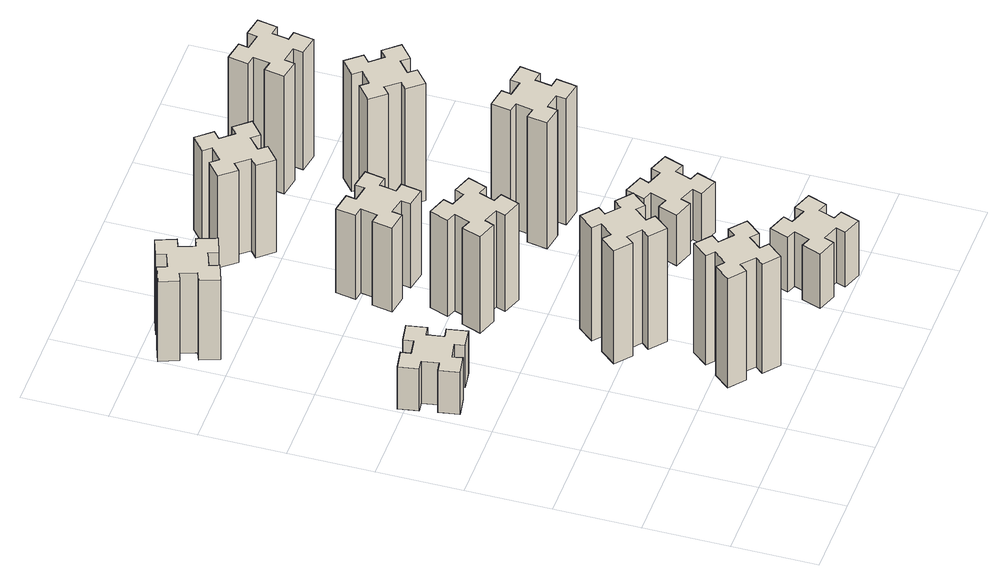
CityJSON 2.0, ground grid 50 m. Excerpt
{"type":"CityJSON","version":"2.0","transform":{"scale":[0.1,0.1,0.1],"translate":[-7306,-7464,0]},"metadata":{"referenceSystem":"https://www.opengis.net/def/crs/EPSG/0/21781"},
"CityObjects":{
"building1":{"type":"Building","attributes":{"class":"1000","function":"1000","usage":"1000","yearOfConstruction":2016,"roofType":"1000","measuredHeight":30,"storeysAboveGround":30,"storeysBelowGround":0},"geometry":[{"type":"Solid","lod":"1","boundaries":[[[[0,1,2,3,4,5,6,7,8,9,10,11,12,13,14,15,16,17,18,19]],[[17,16,20,21]],[[16,15,22,20]],[[15,14,23,22]],[[14,13,24,23]],[[13,12,25,24]],[[12,11,26,25]],[[11,10,27,26]],[[10,9,28,27]],[[9,8,29,28]],[[8,7,30,29]],[[7,6,31,30]],[[6,5,32,31]],[[5,4,33,32]],[[4,3,34,33]],[[3,2,35,34]],[[2,1,36,35]],[[1,0,37,36]],[[0,19,38,37]],[[19,18,39,38]],[[18,17,21,39]],[[24,25,26,27,28,29,30,31,32,33,34,35,36,37,38,39,21,20,22,23]]]]}]},
"building2":{"type":"Building","attributes":{"class":"1000","function":"1000","usage":"1000","yearOfConstruction":2016,"roofType":"1000","measuredHeight":78,"storeysAboveGround":30,"storeysBelowGround":0},"geometry":[{"type":"Solid","lod":"1","boundaries":[[[[40,41,42,43,44,45,46,47,48,49,50,51,52,53,54,55,56,57,58,59]],[[57,56,60,61]],[[56,55,62,60]],[[55,54,63,62]],[[54,53,64,63]],[[53,52,65,64]],[[52,51,66,65]],[[51,50,67,66]],[[50,49,68,67]],[[49,48,69,68]],[[48,47,70,69]],[[47,46,71,70]],[[46,45,72,71]],[[45,44,73,72]],[[44,43,74,73]],[[43,42,75,74]],[[42,41,76,75]],[[41,40,77,76]],[[40,59,78,77]],[[59,58,79,78]],[[58,57,61,79]],[[64,65,66,67,68,69,70,71,72,73,74,75,76,77,78,79,61,60,62,63]]]]}]},
"building3":{"type":"Building","attributes":{"class":"1000","function":"1000","usage":"1000","yearOfConstruction":2016,"roofType":"1000","measuredHeight":57,"storeysAboveGround":30,"storeysBelowGround":0},"geometry":[{"type":"Solid","lod":"1","boundaries":[[[[80,81,82,83,84,85,86,87,88,89,90,91,92,93,94,95,96,97,98,99]],[[97,96,100,101]],[[96,95,102,100]],[[95,94,103,102]],[[94,93,104,103]],[[93,92,105,104]],[[92,91,106,105]],[[91,90,107,106]],[[90,89,108,107]],[[89,88,109,108]],[[88,87,110,109]],[[87,86,111,110]],[[86,85,112,111]],[[85,84,113,112]],[[84,83,114,113]],[[83,82,115,114]],[[82,81,116,115]],[[81,80,117,116]],[[80,99,118,117]],[[99,98,119,118]],[[98,97,101,119]],[[104,105,106,107,108,109,110,111,112,113,114,115,116,117,118,119,101,100,102,103]]]]}]},
"building4":{"type":"Building","attributes":{"class":"1000","function":"1000","usage":"1000","yearOfConstruction":2016,"roofType":"1000","measuredHeight":81,"storeysAboveGround":30,"storeysBelowGround":0},"geometry":[{"type":"Solid","lod":"1","boundaries":[[[[120,121,122,123,124,125,126,127,128,129,130,131,132,133,134,135,136,137,138,139]],[[137,136,140,141]],[[136,135,142,140]],[[135,134,143,142]],[[134,133,144,143]],[[133,132,145,144]],[[132,131,146,145]],[[131,130,147,146]],[[130,129,148,147]],[[129,128,149,148]],[[128,127,150,149]],[[127,126,151,150]],[[126,125,152,151]],[[125,124,153,152]],[[124,123,154,153]],[[123,122,155,154]],[[122,121,156,155]],[[121,120,157,156]],[[120,139,158,157]],[[139,138,159,158]],[[138,137,141,159]],[[144,145,146,147,148,149,150,151,152,153,154,155,156,157,158,159,141,140,142,143]]]]}]},
"building5":{"type":"Building","attributes":{"class":"1000","function":"1000","usage":"1000","yearOfConstruction":2016,"roofType":"1000","measuredHeight":69,"storeysAboveGround":30,"storeysBelowGround":0},"geometry":[{"type":"Solid","lod":"1","boundaries":[[[[160,161,162,163,164,165,166,167,168,169,170,171,172,173,174,175,176,177,178,179]],[[177,176,180,181]],[[176,175,182,180]],[[175,174,183,182]],[[174,173,184,183]],[[173,172,185,184]],[[172,171,186,185]],[[171,170,187,186]],[[170,169,188,187]],[[169,168,189,188]],[[168,167,190,189]],[[167,166,191,190]],[[166,165,192,191]],[[165,164,193,192]],[[164,163,194,193]],[[163,162,195,194]],[[162,161,196,195]],[[161,160,197,196]],[[160,179,198,197]],[[179,178,199,198]],[[178,177,181,199]],[[184,185,186,187,188,189,190,191,192,193,194,195,196,197,198,199,181,180,182,183]]]]}]},
"building6":{"type":"Building","attributes":{"class":"1000","function":"1000","usage":"1000","yearOfConstruction":2016,"roofType":"1000","measuredHeight":60,"storeysAboveGround":30,"storeysBelowGround":0},"geometry":[{"type":"Solid","lod":"1","boundaries":[[[[200,201,202,203,204,205,206,207,208,209,210,211,212,213,214,215,216,217,218,219]],[[217,216,220,221]],[[216,215,222,220]],[[215,214,223,222]],[[214,213,224,223]],[[213,212,225,224]],[[212,211,226,225]],[[211,210,227,226]],[[210,209,228,227]],[[209,208,229,228]],[[208,207,230,229]],[[207,206,231,230]],[[206,205,232,231]],[[205,204,233,232]],[[204,203,234,233]],[[203,202,235,234]],[[202,201,236,235]],[[201,200,237,236]],[[200,219,238,237]],[[219,218,239,238]],[[218,217,221,239]],[[224,225,226,227,228,229,230,231,232,233,234,235,236,237,238,239,221,220,222,223]]]]}]},
"building7":{"type":"Building","attributes":{"class":"1000","function":"1000","usage":"1000","yearOfConstruction":2016,"roofType":"1000","measuredHeight":39,"storeysAboveGround":30,"storeysBelowGround":0},"geometry":[{"type":"Solid","lod":"1","boundaries":[[[[240,241,242,243,244,245,246,247,248,249,250,251,252,253,254,255,256,257,258,259]],[[257,256,260,261]],[[256,255,262,260]],[[255,254,263,262]],[[254,253,264,263]],[[253,252,265,264]],[[252,251,266,265]],[[251,250,267,266]],[[250,249,268,267]],[[249,248,269,268]],[[248,247,270,269]],[[247,246,271,270]],[[246,245,272,271]],[[245,244,273,272]],[[244,243,274,273]],[[243,242,275,274]],[[242,241,276,275]],[[241,240,277,276]],[[240,259,278,277]],[[259,258,279,278]],[[258,257,261,279]],[[264,265,266,267,268,269,270,271,272,273,274,275,276,277,278,279,261,260,262,263]]]]}]},
"building8":{"type":"Building","attributes":{"class":"1000","function":"1000","usage":"1000","yearOfConstruction":2016,"roofType":"1000","measuredHeight":66,"storeysAboveGround":30,"storeysBelowGround":0},"geometry":[{"type":"Solid","lod":"1","boundaries":[[[[280,281,282,283,284,285,286,287,288,289,290,291,292,293,294,295,296,297,298,299]],[[297,296,300,301]],[[296,295,302,300]],[[295,294,303,302]],[[294,293,304,303]],[[293,292,305,304]],[[292,291,306,305]],[[291,290,307,306]],[[290,289,308,307]],[[289,288,309,308]],[[288,287,310,309]],[[287,286,311,310]],[[286,285,312,311]],[[285,284,313,312]],[[284,283,314,313]],[[283,282,315,314]],[[282,281,316,315]],[[281,280,317,316]],[[280,299,318,317]],[[299,298,319,318]],[[298,297,301,319]],[[304,305,306,307,308,309,310,311,312,313,314,315,316,317,318,319,301,300,302,303]]]]}]},
"building9":{"type":"Building","attributes":{"class":"1000","function":"1000","usage":"1000","yearOfConstruction":2016,"roofType":"1000","measuredHeight":36,"storeysAboveGround":30,"storeysBelowGround":0},"geometry":[{"type":"Solid","lod":"1","boundaries":[[[[320,321,322,323,324,325,326,327,328,329,330,331,332,333,334,335,336,337,338,339]],[[337,336,340,341]],[[336,335,342,340]],[[335,334,343,342]],[[334,333,344,343]],[[333,332,345,344]],[[332,331,346,345]],[[331,330,347,346]],[[330,329,348,347]],[[329,328,349,348]],[[328,327,350,349]],[[327,326,351,350]],[[326,325,352,351]],[[325,324,353,352]],[[324,323,354,353]],[[323,322,355,354]],[[322,321,356,355]],[[321,320,357,356]],[[320,339,358,357]],[[339,338,359,358]],[[338,337,341,359]],[[344,345,346,347,348,349,350,351,352,353,354,355,356,357,358,359,341,340,342,343]]]]}]},
"building10":{"type":"Building","attributes":{"class":"1000","function":"1000","usage":"1000","yearOfConstruction":2016,"roofType":"1000","measuredHeight":90,"storeysAboveGround":30,"storeysBelowGround":0},"geometry":[{"type":"Solid","lod":"1","boundaries":[[[[360,361,362,363,364,365,366,367,368,369,370,371,372,373,374,375,376,377,378,379]],[[377,376,380,381]],[[376,375,382,380]],[[375,374,383,382]],[[374,373,384,383]],[[373,372,385,384]],[[372,371,386,385]],[[371,370,387,386]],[[370,369,388,387]],[[369,368,389,388]],[[368,367,390,389]],[[367,366,391,390]],[[366,365,392,391]],[[365,364,393,392]],[[364,363,394,393]],[[363,362,395,394]],[[362,361,396,395]],[[361,360,397,396]],[[360,379,398,397]],[[379,378,399,398]],[[378,377,381,399]],[[384,385,386,387,388,389,390,391,392,393,394,395,396,397,398,399,381,380,382,383]]]]}]},
"building11":{"type":"Building","attributes":{"class":"1000","function":"1000","usage":"1000","yearOfConstruction":2016,"roofType":"1000","measuredHeight":84,"storeysAboveGround":30,"storeysBelowGround":0},"geometry":[{"type":"Solid","lod":"1","boundaries":[[[[400,401,402,403,404,405,406,407,408,409,410,411,412,413,414,415,416,417,418,419]],[[417,416,420,421]],[[416,415,422,420]],[[415,414,423,422]],[[414,413,424,423]],[[413,412,425,424]],[[412,411,426,425]],[[411,410,427,426]],[[410,409,428,427]],[[409,408,429,428]],[[408,407,430,429]],[[407,406,431,430]],[[406,405,432,431]],[[405,404,433,432]],[[404,403,434,433]],[[403,402,435,434]],[[402,401,436,435]],[[401,400,437,436]],[[400,419,438,437]],[[419,418,439,438]],[[418,417,421,439]],[[424,425,426,427,428,429,430,431,432,433,434,435,436,437,438,439,421,420,422,423]]]]}]},
"building12":{"type":"Building","attributes":{"class":"1000","function":"1000","usage":"1000","yearOfConstruction":2016,"roofType":"1000","measuredHeight":84,"storeysAboveGround":30,"storeysBelowGround":0},"geometry":[{"type":"Solid","lod":"1","boundaries":[[[[440,441,442,443,444,445,446,447,448,449,450,451,452,453,454,455,456,457,458,459]],[[457,456,460,461]],[[456,455,462,460]],[[455,454,463,462]],[[454,453,464,463]],[[453,452,465,464]],[[452,451,466,465]],[[451,450,467,466]],[[450,449,468,467]],[[449,448,469,468]],[[448,447,470,469]],[[447,446,471,470]],[[446,445,472,471]],[[445,444,473,472]],[[444,443,474,473]],[[443,442,475,474]],[[442,441,476,475]],[[441,440,477,476]],[[440,459,478,477]],[[459,458,479,478]],[[458,457,461,479]],[[464,465,466,467,468,469,470,471,472,473,474,475,476,477,478,479,461,460,462,463]]]]}]}
},
"vertices":[
[342,1875,0],[325,1974,0],[384,1984,0],[363,2102,0],[245,2081,0],[255,2022,0],[157,2005,0],[147,2064,0],[28,2043,0],[49,1925,0],[108,1935,0],[126,1837,0],[67,1827,0],[87,1708,0],[206,1729,0],[195,1788,0],[294,1806,0],[304,1747,0],[422,1767,0],[401,1886,0],[294,1806,300],[304,1747,300],[195,1788,300],[206,1729,300],[87,1708,300],[67,1827,300],[126,1837,300],[108,1935,300],[49,1925,300],[28,2043,300],[147,2064,300],[157,2005,300],[255,2022,300],[245,2081,300],[363,2102,300],[384,1984,300],[325,1974,300],[342,1875,300],[401,1886,300],[422,1767,300],
[1074,477,0],[998,542,0],[1036,588,0],[944,665,0],[867,573,0],[913,534,0],[849,458,0],[803,496,0],[726,404,0],[818,327,0],[856,373,0],[933,309,0],[894,263,0],[986,186,0],[1063,278,0],[1017,316,0],[1082,393,0],[1128,354,0],[1205,446,0],[1113,523,0],[1082,393,780],[1128,354,780],[1017,316,780],[1063,278,780],[986,186,780],[894,263,780],[933,309,780],[856,373,780],[818,327,780],[726,404,780],[803,496,780],[849,458,780],[913,534,780],[867,573,780],[944,665,780],[1036,588,780],[998,542,780],[1074,477,780],[1113,523,780],[1205,446,780],
[216,3165,0],[310,3199,0],[330,3143,0],[443,3184,0],[402,3297,0],[346,3276,0],[312,3370,0],[368,3390,0],[327,3503,0],[214,3462,0],[235,3406,0],[141,3372,0],[120,3428,0],[7,3387,0],[49,3274,0],[105,3295,0],[139,3201,0],[83,3180,0],[124,3067,0],[237,3109,0],[139,3201,570],[83,3180,570],[105,3295,570],[49,3274,570],[7,3387,570],[120,3428,570],[141,3372,570],[235,3406,570],[214,3462,570],[327,3503,570],[368,3390,570],[312,3370,570],[346,3276,570],[402,3297,570],[443,3184,570],[330,3143,570],[310,3199,570],[216,3165,570],[237,3109,570],[124,3067,570],
[1017,956,0],[1082,1033,0],[1128,994,0],[1205,1086,0],[1113,1163,0],[1074,1117,0],[998,1182,0],[1036,1228,0],[944,1305,0],[867,1213,0],[913,1174,0],[849,1098,0],[803,1136,0],[726,1044,0],[818,967,0],[856,1013,0],[933,949,0],[894,903,0],[986,826,0],[1063,918,0],[933,949,810],[894,903,810],[856,1013,810],[818,967,810],[726,1044,810],[803,1136,810],[849,1098,810],[913,1174,810],[867,1213,810],[944,1305,810],[1036,1228,810],[998,1182,810],[1074,1117,810],[1113,1163,810],[1205,1086,810],[1128,994,810],[1082,1033,810],[1017,956,810],[1063,918,810],[986,826,810],
[1052,1821,0],[1086,1915,0],[1142,1894,0],[1183,2007,0],[1070,2048,0],[1050,1992,0],[956,2026,0],[977,2082,0],[864,2123,0],[823,2010,0],[879,1990,0],[845,1896,0],[789,1917,0],[747,1804,0],[860,1763,0],[881,1819,0],[975,1785,0],[954,1729,0],[1067,1687,0],[1108,1800,0],[975,1785,690],[954,1729,690],[881,1819,690],[860,1763,690],[747,1804,690],[789,1917,690],[845,1896,690],[879,1990,690],[823,2010,690],[864,2123,690],[977,2082,690],[956,2026,690],[1050,1992,690],[1070,2048,690],[1183,2007,690],[1142,1894,690],[1086,1915,690],[1052,1821,690],[1108,1800,690],[1067,1687,690],
[1034,2545,0],[935,2562,0],[946,2621,0],[827,2642,0],[807,2524,0],[866,2514,0],[848,2415,0],[789,2426,0],[768,2307,0],[887,2287,0],[897,2346,0],[995,2328,0],[985,2269,0],[1103,2248,0],[1124,2367,0],[1065,2377,0],[1082,2475,0],[1141,2465,0],[1162,2583,0],[1044,2604,0],[1082,2475,600],[1141,2465,600],[1065,2377,600],[1124,2367,600],[1103,2248,600],[985,2269,600],[995,2328,600],[897,2346,600],[887,2287,600],[768,2307,600],[789,2426,600],[848,2415,600],[866,2514,600],[807,2524,600],[827,2642,600],[946,2621,600],[935,2562,600],[1034,2545,600],[1044,2604,600],[1162,2583,600],
[1621,139,0],[1715,105,0],[1694,49,0],[1807,7,0],[1848,120,0],[1792,141,0],[1826,235,0],[1882,214,0],[1923,327,0],[1810,368,0],[1790,312,0],[1696,346,0],[1717,402,0],[1604,443,0],[1563,330,0],[1619,310,0],[1585,216,0],[1529,237,0],[1487,124,0],[1600,83,0],[1585,216,390],[1529,237,390],[1619,310,390],[1563,330,390],[1604,443,390],[1717,402,390],[1696,346,390],[1790,312,390],[1810,368,390],[1923,327,390],[1882,214,390],[1826,235,390],[1792,141,390],[1848,120,390],[1807,7,390],[1694,49,390],[1715,105,390],[1621,139,390],[1600,83,390],[1487,124,390],
[1182,3318,0],[1117,3394,0],[1163,3433,0],[1086,3525,0],[994,3448,0],[1033,3402,0],[956,3337,0],[918,3383,0],[826,3306,0],[903,3214,0],[949,3253,0],[1013,3176,0],[967,3138,0],[1044,3046,0],[1136,3123,0],[1098,3169,0],[1174,3233,0],[1213,3187,0],[1305,3264,0],[1228,3356,0],[1174,3233,660],[1213,3187,660],[1098,3169,660],[1136,3123,660],[1044,3046,660],[967,3138,660],[1013,3176,660],[949,3253,660],[903,3214,660],[826,3306,660],[918,3383,660],[956,3337,660],[1033,3402,660],[994,3448,660],[1086,3525,660],[1163,3433,660],[1117,3394,660],[1182,3318,660],[1228,3356,660],[1305,3264,660],
[1721,979,0],[1815,945,0],[1794,889,0],[1907,847,0],[1948,960,0],[1892,981,0],[1926,1075,0],[1982,1054,0],[2023,1167,0],[1910,1208,0],[1890,1152,0],[1796,1186,0],[1817,1242,0],[1704,1283,0],[1663,1170,0],[1719,1150,0],[1685,1056,0],[1629,1077,0],[1587,964,0],[1700,923,0],[1685,1056,360],[1629,1077,360],[1719,1150,360],[1663,1170,360],[1704,1283,360],[1817,1242,360],[1796,1186,360],[1890,1152,360],[1910,1208,360],[2023,1167,360],[1982,1054,360],[1926,1075,360],[1892,981,360],[1948,960,360],[1907,847,360],[1794,889,360],[1815,945,360],[1721,979,360],[1700,923,360],[1587,964,360],
[1805,1737,0],[1822,1835,0],[1881,1825,0],[1902,1943,0],[1784,1964,0],[1774,1905,0],[1675,1922,0],[1686,1981,0],[1567,2002,0],[1547,1884,0],[1606,1874,0],[1588,1775,0],[1529,1786,0],[1508,1667,0],[1627,1647,0],[1637,1706,0],[1735,1688,0],[1725,1629,0],[1843,1608,0],[1864,1727,0],[1735,1688,900],[1725,1629,900],[1637,1706,900],[1627,1647,900],[1508,1667,900],[1529,1786,900],[1588,1775,900],[1606,1874,900],[1547,1884,900],[1567,2002,900],[1686,1981,900],[1675,1922,900],[1774,1905,900],[1784,1964,900],[1902,1943,900],[1881,1825,900],[1822,1835,900],[1805,1737,900],[1864,1727,900],[1843,1608,900],
[1822,2678,0],[1757,2754,0],[1803,2793,0],[1726,2885,0],[1634,2808,0],[1673,2762,0],[1596,2697,0],[1558,2743,0],[1466,2666,0],[1543,2574,0],[1589,2613,0],[1653,2536,0],[1607,2498,0],[1684,2406,0],[1776,2483,0],[1738,2529,0],[1814,2593,0],[1853,2547,0],[1945,2624,0],[1868,2716,0],[1814,2593,840],[1853,2547,840],[1738,2529,840],[1776,2483,840],[1684,2406,840],[1607,2498,840],[1653,2536,840],[1589,2613,840],[1543,2574,840],[1466,2666,840],[1558,2743,840],[1596,2697,840],[1673,2762,840],[1634,2808,840],[1726,2885,840],[1803,2793,840],[1757,2754,840],[1822,2678,840],[1868,2716,840],[1945,2624,840],
[1774,3385,0],[1675,3402,0],[1686,3461,0],[1567,3482,0],[1547,3364,0],[1606,3354,0],[1588,3255,0],[1529,3266,0],[1508,3147,0],[1627,3127,0],[1637,3186,0],[1735,3168,0],[1725,3109,0],[1843,3088,0],[1864,3207,0],[1805,3217,0],[1822,3315,0],[1881,3305,0],[1902,3423,0],[1784,3444,0],[1822,3315,840],[1881,3305,840],[1805,3217,840],[1864,3207,840],[1843,3088,840],[1725,3109,840],[1735,3168,840],[1637,3186,840],[1627,3127,840],[1508,3147,840],[1529,3266,840],[1588,3255,840],[1606,3354,840],[1547,3364,840],[1567,3482,840],[1686,3461,840],[1675,3402,840],[1774,3385,840],[1784,3444,840],[1902,3423,840]
]}
